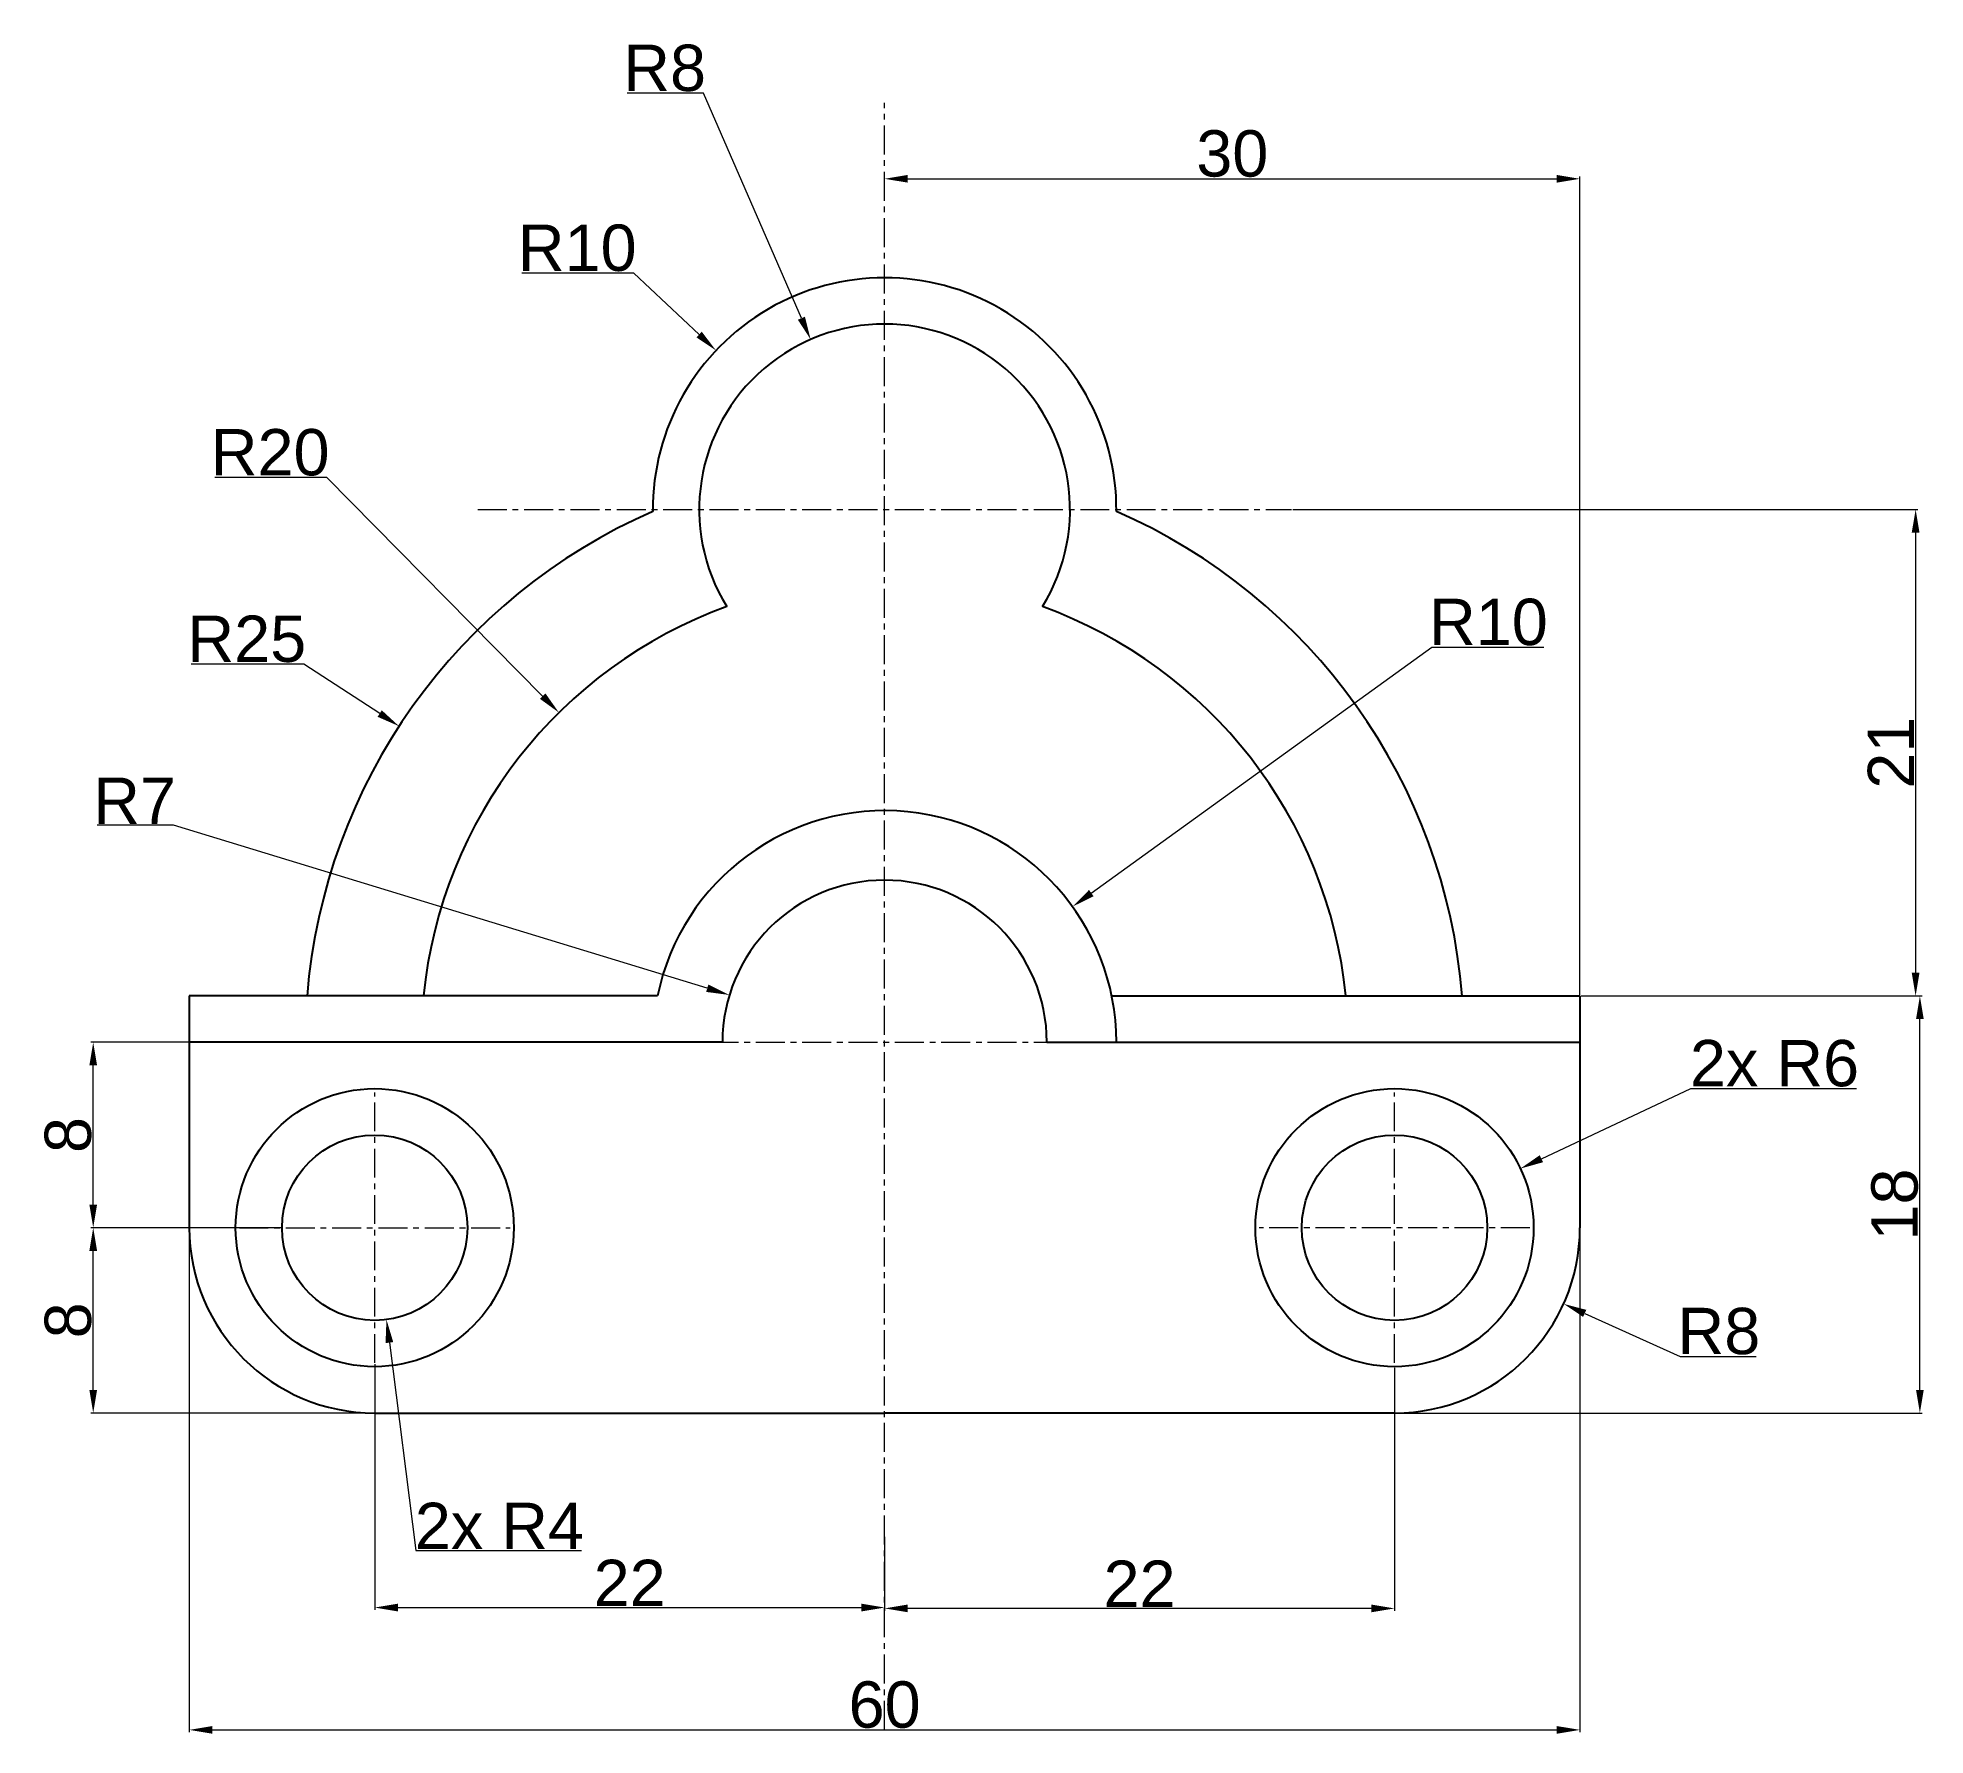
# Model space of a CAD drawing. Header units: millimetres. Extents: x -36.5 to 44.9, y -52.9 to 20.4.
import ezdxf

# ---------------------------------------------------------------- set-up
doc = ezdxf.new("R2010")
doc.units = ezdxf.units.MM
doc.header["$MEASUREMENT"] = 0
doc.linetypes.add('CENTER', pattern=[2, 1.25, -0.25, 0.25, -0.25])
doc.layers.add('AM_5', color=3, linetype='Continuous', lineweight=15)
doc.layers.add('AM_7', color=4, linetype='CENTER', lineweight=15)
doc.styles.get("Standard").update_dxf_attribs({"font": 'arial.ttf'})
doc.dimstyles.new('AM_ANSI$0', dxfattribs={"dimtxt": 2, "dimasz": 1, "dimexe": 0.1, "dimexo": 0.05, "dimgap": 0.06, "dimtad": 1, "dimtoh": 1, "dimzin": 9, "dimdsep": 46, "dimtxsty": 'Standard', "dimcen": 0, "dimclrd": 256, "dimclre": 256, "dimclrt": 2, "dimadec": 0, "dimazin": 2, "dimtp": 0.1, "dimtm": 0.1, "dimtfac": 0.71, "dimtofl": 0, "dimtmove": 0, "dimatfit": 3, "dimfxl": 1, "dimtolj": 1, "dimtzin": 7, "dimlwd": -1, "dimlwe": -1, "dimarcsym": 1})
doc.dimstyles.new('AM_ANSI$4', dxfattribs={"dimtxt": 2, "dimasz": 1, "dimexe": 0.1, "dimexo": 0.05, "dimgap": 0.06, "dimtad": 1, "dimtoh": 1, "dimzin": 9, "dimdsep": 46, "dimtxsty": 'Standard', "dimcen": 0, "dimclrd": 256, "dimclre": 256, "dimclrt": 2, "dimadec": 0, "dimazin": 2, "dimtp": 0.1, "dimtm": 0.1, "dimtfac": 0.71, "dimtofl": 0, "dimtmove": 0, "dimatfit": 0, "dimfxl": 1, "dimtolj": 1, "dimtzin": 7, "dimlwd": -1, "dimlwe": -1, "dimarcsym": 1})

# ---------------------------------------------------------------- blocks, each defined once
blk = doc.blocks.new('*D5')
at = {"layer": 'AM_5', "transparency": 16777216}
for p, q in [((-30, -31.05), (-30, -52.776)), ((30, -31.05), (30, -52.776)), ((-29, -52.676), (29, -52.676))]:
    blk.add_line(p, q, dxfattribs=at)
for points in [[(-29, -52.51), (-29, -52.843), (-30, -52.676)], [(29, -52.51), (29, -52.843), (30, -52.676)]]:
    blk.add_solid(points, dxfattribs=at)
at = {"layer": 'Defpoints', "color": 0, "transparency": 16777216}
for p in [(-30, -31), (30, -31), (30, -52.676)]:
    blk.add_point(p, dxfattribs=at)
at = {"layer": 'AM_5', "color": 2, "transparency": 16777216, "insert": (0, -51.595), "char_height": 2, "attachment_point": 5}
blk.add_mtext('\\A1;60', dxfattribs=at)
blk = doc.blocks.new('*D6')
at = {"layer": 'AM_5', "transparency": 16777216}
for p, q in [((-22, -36.89), (-22, -47.496)), ((0, -45.213), (0, -47.496)), ((-21, -47.396), (-1, -47.396))]:
    blk.add_line(p, q, dxfattribs=at)
for points in [[(-21, -47.229), (-21, -47.562), (-22, -47.396)], [(-1, -47.229), (-1, -47.562), (0, -47.396)]]:
    blk.add_solid(points, dxfattribs=at)
at = {"layer": 'Defpoints', "color": 0, "transparency": 16777216}
for p in [(-22, -36.84), (0, -45.163), (0, -47.396)]:
    blk.add_point(p, dxfattribs=at)
at = {"layer": 'AM_5', "color": 2, "transparency": 16777216, "insert": (-11, -46.332), "char_height": 2, "attachment_point": 5}
blk.add_mtext('\\A1;22 ', dxfattribs=at)
blk = doc.blocks.new('*D7')
at = {"layer": 'AM_5', "transparency": 16777216}
for p, q in [((22, -37.05), (22, -47.532)), ((0, -44.34), (0, -47.532)), ((21, -47.432), (1, -47.432))]:
    blk.add_line(p, q, dxfattribs=at)
for points in [[(1, -47.266), (1, -47.599), (0, -47.432)], [(21, -47.266), (21, -47.599), (22, -47.432)]]:
    blk.add_solid(points, dxfattribs=at)
at = {"layer": 'Defpoints', "color": 0, "transparency": 16777216}
for p in [(22, -37), (0, -44.29), (0, -47.432)]:
    blk.add_point(p, dxfattribs=at)
at = {"layer": 'AM_5', "color": 2, "transparency": 16777216, "insert": (11, -46.368), "char_height": 2, "attachment_point": 5}
blk.add_mtext('\\A1;22', dxfattribs=at)
blk = doc.blocks.new('*D8')
at = {"layer": 'AM_5', "transparency": 16777216}
for p, q in [((0, 13.82), (0, 14.37)), ((1, 14.27), (29, 14.27)), ((30, -20.95), (30, 14.37))]:
    blk.add_line(p, q, dxfattribs=at)
for points in [[(1, 14.437), (1, 14.104), (0, 14.27)], [(29, 14.437), (29, 14.104), (30, 14.27)]]:
    blk.add_solid(points, dxfattribs=at)
at = {"layer": 'Defpoints', "color": 0, "transparency": 16777216}
for p in [(30, 14.27), (0, 13.77), (30, -21)]:
    blk.add_point(p, dxfattribs=at)
at = {"layer": 'AM_5', "color": 2, "transparency": 16777216, "insert": (15, 15.352), "char_height": 2, "attachment_point": 5}
blk.add_mtext('\\A1;30', dxfattribs=at)
blk = doc.blocks.new('*D9')
at = {"layer": 'AM_5', "transparency": 16777216}
for p, q in [((17.606, 0), (44.583, 0)), ((44.483, -1), (44.483, -20)), ((30.05, -21), (44.583, -21))]:
    blk.add_line(p, q, dxfattribs=at)
for points in [[(44.316, -1), (44.649, -1), (44.483, 0)], [(44.316, -20), (44.649, -20), (44.483, -21)]]:
    blk.add_solid(points, dxfattribs=at)
at = {"layer": 'Defpoints', "color": 0, "transparency": 16777216}
for p in [(17.556, 0), (30, -21), (44.483, -21)]:
    blk.add_point(p, dxfattribs=at)
at = {"layer": 'AM_5', "color": 2, "transparency": 16777216, "insert": (43.418, -10.5), "char_height": 2, "attachment_point": 5, "rotation": 90}
blk.add_mtext('\\A1;21', dxfattribs=at)
blk = doc.blocks.new('*D10')
at = {"layer": 'AM_5', "transparency": 16777216}
for p, q in [((30.05, -21), (44.767, -21)), ((44.667, -38), (44.667, -22)), ((22.05, -39), (44.767, -39))]:
    blk.add_line(p, q, dxfattribs=at)
for points in [[(44.5, -22), (44.834, -22), (44.667, -21)], [(44.5, -38), (44.834, -38), (44.667, -39)]]:
    blk.add_solid(points, dxfattribs=at)
at = {"layer": 'Defpoints', "color": 0, "transparency": 16777216}
for p in [(30, -21), (44.667, -21), (22, -39)]:
    blk.add_point(p, dxfattribs=at)
at = {"layer": 'AM_5', "color": 2, "transparency": 16777216, "insert": (43.586, -30), "char_height": 2, "attachment_point": 5, "rotation": 90}
blk.add_mtext('\\A1;18', dxfattribs=at)
blk = doc.blocks.new('*D11')
at = {"layer": 'AM_5', "transparency": 16777216}
for p, q in [((-27.89, -31), (-34.245, -31)), ((-34.145, -38), (-34.145, -32)), ((-22.05, -39), (-34.245, -39))]:
    blk.add_line(p, q, dxfattribs=at)
for points in [[(-34.312, -32), (-33.978, -32), (-34.145, -31)], [(-34.312, -38), (-33.978, -38), (-34.145, -39)]]:
    blk.add_solid(points, dxfattribs=at)
at = {"layer": 'Defpoints', "color": 0, "transparency": 16777216}
for p in [(-34.145, -31), (-27.84, -31), (-22, -39)]:
    blk.add_point(p, dxfattribs=at)
at = {"layer": 'AM_5', "color": 2, "transparency": 16777216, "insert": (-35.226, -35), "char_height": 2, "attachment_point": 5, "rotation": 90}
blk.add_mtext('\\A1;8', dxfattribs=at)
blk = doc.blocks.new('*D12')
at = {"layer": 'AM_5', "transparency": 16777216}
for p, q in [((-30.05, -23), (-34.245, -23)), ((-34.145, -30), (-34.145, -24)), ((-26.05, -31), (-34.245, -31))]:
    blk.add_line(p, q, dxfattribs=at)
for points in [[(-34.312, -24), (-33.978, -24), (-34.145, -23)], [(-34.312, -30), (-33.978, -30), (-34.145, -31)]]:
    blk.add_solid(points, dxfattribs=at)
at = {"layer": 'Defpoints', "color": 0, "transparency": 16777216}
for p in [(-34.145, -23), (-30, -23), (-26, -31)]:
    blk.add_point(p, dxfattribs=at)
at = {"layer": 'AM_5', "color": 2, "transparency": 16777216, "insert": (-35.226, -27), "char_height": 2, "attachment_point": 5, "rotation": 90}
blk.add_mtext('\\A1;8', dxfattribs=at)
blk = doc.blocks.new('*D13')
at = {"layer": 'AM_5', "transparency": 16777216}
for p, q in [((-10.816, 10.2), (-15.649, 10.2)), ((-8.003, 7.547), (-10.816, 10.2))]:
    blk.add_line(p, q, dxfattribs=at)
blk.add_solid([(-7.888, 7.668), (-8.117, 7.426), (-7.275, 6.861)], dxfattribs=at)
at = {"layer": 'Defpoints', "color": 0, "transparency": 16777216}
for p in [(-7.275, 6.861), (0, 0)]:
    blk.add_point(p, dxfattribs=at)
at = {"layer": 'AM_5', "color": 2, "transparency": 16777216, "insert": (-13.263, 11.282), "char_height": 2, "attachment_point": 5}
blk.add_mtext('\\A1;R10', dxfattribs=at)
blk = doc.blocks.new('*D14')
at = {"layer": 'AM_5', "transparency": 16777216}
for p, q in [((-7.817, 17.965), (-11.106, 17.965)), ((-3.591, 8.253), (-7.817, 17.965))]:
    blk.add_line(p, q, dxfattribs=at)
blk.add_solid([(-3.438, 8.319), (-3.744, 8.186), (-3.192, 7.336)], dxfattribs=at)
at = {"layer": 'Defpoints', "color": 0, "transparency": 16777216}
for p in [(-3.192, 7.336), (0, 0)]:
    blk.add_point(p, dxfattribs=at)
at = {"layer": 'AM_5', "color": 2, "transparency": 16777216, "insert": (-9.491, 19.046), "char_height": 2, "attachment_point": 5}
blk.add_mtext('\\A1;R8', dxfattribs=at)
blk = doc.blocks.new('*D15')
at = {"layer": 'AM_5', "transparency": 16777216}
for p, q in [((-25.061, -6.677), (-29.915, -6.677)), ((-21.786, -8.81), (-25.061, -6.677))]:
    blk.add_line(p, q, dxfattribs=at)
blk.add_solid([(-21.695, -8.67), (-21.877, -8.95), (-20.948, -9.356)], dxfattribs=at)
at = {"layer": 'Defpoints', "color": 0, "transparency": 16777216}
for p in [(-20.948, -9.356), (0, -23)]:
    blk.add_point(p, dxfattribs=at)
at = {"layer": 'AM_5', "color": 2, "transparency": 16777216, "insert": (-27.518, -5.596), "char_height": 2, "attachment_point": 5}
blk.add_mtext('\\A1;R25', dxfattribs=at)
blk = doc.blocks.new('*D16')
at = {"layer": 'AM_5', "transparency": 16777216}
for p, q in [((-24.065, 1.373), (-28.897, 1.373)), ((-14.754, -8.057), (-24.065, 1.373))]:
    blk.add_line(p, q, dxfattribs=at)
blk.add_solid([(-14.636, -7.939), (-14.873, -8.174), (-14.052, -8.768)], dxfattribs=at)
at = {"layer": 'Defpoints', "color": 0, "transparency": 16777216}
for p in [(-14.052, -8.768), (0, -23)]:
    blk.add_point(p, dxfattribs=at)
at = {"layer": 'AM_5', "color": 2, "transparency": 16777216, "insert": (-26.511, 2.455), "char_height": 2, "attachment_point": 5}
blk.add_mtext('\\A1;R20', dxfattribs=at)
blk = doc.blocks.new('*D17')
at = {"layer": 'AM_5', "transparency": 16777216}
for p, q in [((-30.687, -13.633), (-33.972, -13.633)), ((-7.651, -20.664), (-30.687, -13.633))]:
    blk.add_line(p, q, dxfattribs=at)
blk.add_solid([(-7.603, -20.505), (-7.7, -20.824), (-6.695, -20.956)], dxfattribs=at)
at = {"layer": 'Defpoints', "color": 0, "transparency": 16777216}
for p in [(-6.695, -20.956), (0, -23)]:
    blk.add_point(p, dxfattribs=at)
at = {"layer": 'AM_5', "color": 2, "transparency": 16777216, "insert": (-32.36, -12.573), "char_height": 2, "attachment_point": 5}
blk.add_mtext('\\A1;R7', dxfattribs=at)
blk = doc.blocks.new('*D18')
at = {"layer": 'AM_5', "transparency": 16777216}
for p, q in [((8.917, -16.559), (23.605, -5.949)), ((23.605, -5.949), (28.437, -5.949))]:
    blk.add_line(p, q, dxfattribs=at)
blk.add_solid([(8.819, -16.424), (9.014, -16.694), (8.106, -17.144)], dxfattribs=at)
at = {"layer": 'Defpoints', "color": 0, "transparency": 16777216}
for p in [(8.106, -17.144), (0, -23)]:
    blk.add_point(p, dxfattribs=at)
at = {"layer": 'AM_5', "color": 2, "transparency": 16777216, "insert": (26.051, -4.868), "char_height": 2, "attachment_point": 5}
blk.add_mtext('\\A1;R10', dxfattribs=at)
blk = doc.blocks.new('*D19')
at = {"layer": 'AM_5', "transparency": 16777216}
for p, q in [((-21.367, -35.96), (-20.22, -44.935)), ((-20.22, -44.935), (-13.078, -44.935))]:
    blk.add_line(p, q, dxfattribs=at)
blk.add_solid([(-21.201, -35.939), (-21.532, -35.981), (-21.493, -34.968)], dxfattribs=at)
at = {"layer": 'Defpoints', "color": 0, "transparency": 16777216}
for p in [(-22, -31), (-21.493, -34.968)]:
    blk.add_point(p, dxfattribs=at)
at = {"layer": 'AM_5', "color": 2, "transparency": 16777216, "insert": (-16.619, -43.871), "char_height": 2, "attachment_point": 5}
blk.add_mtext('\\A1;2x R4', dxfattribs=at)
blk = doc.blocks.new('*D20')
at = {"layer": 'AM_5', "transparency": 16777216}
for p, q in [((28.336, -28.024), (34.79, -24.993)), ((34.79, -24.993), (41.938, -24.993))]:
    blk.add_line(p, q, dxfattribs=at)
blk.add_solid([(28.265, -27.873), (28.407, -28.175), (27.431, -28.449)], dxfattribs=at)
at = {"layer": 'Defpoints', "color": 0, "transparency": 16777216}
for p in [(27.431, -28.449), (22, -31)]:
    blk.add_point(p, dxfattribs=at)
at = {"layer": 'AM_5', "color": 2, "transparency": 16777216, "insert": (38.394, -23.912), "char_height": 2, "attachment_point": 5}
blk.add_mtext('\\A1;2x R6', dxfattribs=at)
blk = doc.blocks.new('*D21')
at = {"layer": 'AM_5', "transparency": 16777216}
for p, q in [((30.205, -34.699), (34.32, -36.554)), ((34.32, -36.554), (37.609, -36.554))]:
    blk.add_line(p, q, dxfattribs=at)
blk.add_solid([(30.273, -34.547), (30.136, -34.851), (29.293, -34.288)], dxfattribs=at)
at = {"layer": 'Defpoints', "color": 0, "transparency": 16777216}
for p in [(22, -31), (29.293, -34.288)]:
    blk.add_point(p, dxfattribs=at)
at = {"layer": 'AM_5', "color": 2, "transparency": 16777216, "insert": (35.995, -35.473), "char_height": 2, "attachment_point": 5}
blk.add_mtext('\\A1;R8', dxfattribs=at)

msp = doc.modelspace()

# ---------------------------------------------------------------- linework, layer by layer
for p, q in [((-9.798, -21), (-30, -21)), ((-30, -21), (-30, -31)), ((9.798, -21), (30, -21)), ((30, -21), (30, -31)), ((-7, -23), (-30, -23)), ((7, -23), (30, -23)), ((-22, -39), (0, -39)), ((22, -39), (0, -39))]:
    msp.add_line(p, q)
for centre, radius in [((-22, -31), 6), ((22, -31), 6), ((-22, -31), 4), ((22, -31), 4)]:
    msp.add_circle(centre, radius)
for centre, radius, start, end in [((0, 0), 10, 359.50177, 180.49823), ((0, 0), 8, 328.36834, 211.63166), ((0, -23), 25, 113.57723, 175.41143), ((0, -23), 25, 4.58857, 66.42277), ((0, -23), 20, 109.9119, 174.26083), ((0, -23), 20, 5.73917, 70.0881), ((0, -23), 10, 0, 168.46304), ((0, -23), 7, 0, 180), ((-22, -31), 8, 180, 270), ((22, -31), 8, 270, 0)]:
    msp.add_arc(centre, radius, start, end)
at = {"layer": 'AM_7'}
for p, q in [((0, -52.676), (0, 17.556)), ((-17.556, 0), (17.556, 0)), ((-17.556, -23), (17.556, -23)), ((-22, -36.84), (-22, -25.16)), ((22, -36.84), (22, -25.16)), ((-27.84, -31), (-16.16, -31)), ((27.84, -31), (16.16, -31))]:
    msp.add_line(p, q, dxfattribs=at)

# ---------------------------------------------------------------- dimensions: what is measured, and where the dimension line sits
at = {"layer": 'AM_5'}
for center, mpoint, picture, middle in [((0, 0), (-3.192, 7.336), '*D14', (-9.491, 17.965)), ((0, -23), (-14.052, -8.768), '*D16', (-26.511, 1.373)), ((0, -23), (8.106, -17.144), '*D18', (26.051, -5.949)), ((0, -23), (-20.948, -9.356), '*D15', (-27.518, -6.677)), ((0, -23), (-6.695, -20.956), '*D17', (-32.36, -13.633))]:
    dim = msp.add_radius_dim(center=center, mpoint=mpoint, dimstyle='AM_ANSI$4', dxfattribs=at)
    dim.commit()
    dim.dimension.update_dxf_attribs({"geometry": picture, "text_midpoint": middle, "dimtype": 164})
dim = msp.add_linear_dim(base=(30, 14.27), p1=(0, 13.77), p2=(30, -21), dimstyle='AM_ANSI$0', dxfattribs=at)
dim.commit()
dim.dimension.update_dxf_attribs({"geometry": '*D8', "text_midpoint": (15, 15.352)})
for center, mpoint, picture, middle in [((0, 0), (-7.275, 6.861), '*D13', (-13.263, 10.2)), ((22, -31), (29.293, -34.288), '*D21', (35.995, -36.554))]:
    dim = msp.add_radius_dim(center=center, mpoint=mpoint, dimstyle='AM_ANSI$4', override={"dimpost": ''}, dxfattribs=at)
    dim.commit()
    dim.dimension.update_dxf_attribs({"geometry": picture, "text_midpoint": middle, "dimtype": 164})
for base, p1, p2, angle, picture, middle in [((44.483, -21), (17.556, 0), (30, -21), 90, '*D9', (44.483, -10.5)), ((44.667, -21), (22, -39), (30, -21), 90, '*D10', (44.667, -30)), ((30, -52.676), (-30, -31), (30, -31), 0, '*D5', (0, -52.676)), ((0, -47.432), (22, -37), (0, -44.29), 0, '*D7', (11, -47.432))]:
    dim = msp.add_linear_dim(base=base, p1=p1, p2=p2, angle=angle, dimstyle='AM_ANSI$0', dxfattribs=at)
    dim.commit()
    dim.dimension.update_dxf_attribs({"geometry": picture, "text_midpoint": middle, "dimtype": 160})
dim = msp.add_radius_dim(center=(22, -31), mpoint=(27.431, -28.449), text='2x <>', dimstyle='AM_ANSI$4', override={"dimpost": ''}, dxfattribs=at)
dim.commit()
dim.dimension.update_dxf_attribs({"geometry": '*D20', "text_midpoint": (38.394, -24.993), "dimtype": 164})
dim = msp.add_linear_dim(base=(-34.145, -23), p1=(-26, -31), p2=(-30, -23), angle=90, dimstyle='AM_ANSI$0', dxfattribs=at)
dim.commit()
dim.dimension.update_dxf_attribs({"geometry": '*D12', "text_midpoint": (-35.226, -27)})
dim = msp.add_linear_dim(base=(-34.145, -31), p1=(-22, -39), p2=(-27.84, -31), angle=90, dimstyle='AM_ANSI$0', override={"dimpost": ''}, dxfattribs=at)
dim.commit()
dim.dimension.update_dxf_attribs({"geometry": '*D11', "text_midpoint": (-35.226, -35)})
dim = msp.add_radius_dim(center=(-22, -31), mpoint=(-21.493, -34.968), text='2x <>', dimstyle='AM_ANSI$4', dxfattribs=at)
dim.commit()
dim.dimension.update_dxf_attribs({"geometry": '*D19', "text_midpoint": (-16.619, -44.935), "dimtype": 164})
dim = msp.add_linear_dim(base=(0, -47.396), p1=(-22, -36.84), p2=(0, -45.163), angle=0, text='<> ', dimstyle='AM_ANSI$0', dxfattribs=at)
dim.commit()
dim.dimension.update_dxf_attribs({"geometry": '*D6', "text_midpoint": (-11, -47.396), "dimtype": 160})

doc.saveas('drawing.dxf')
